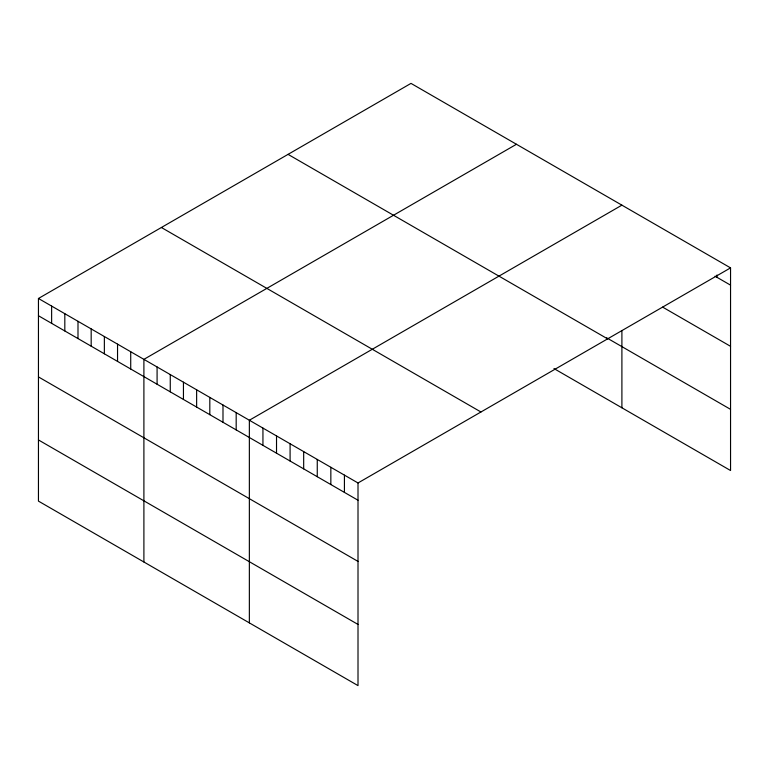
<?xml version="1.0" encoding="UTF-8"?>
<svg xmlns="http://www.w3.org/2000/svg" width="769" height="769" viewBox="0 0 769 769"><rect width="100%" height="100%" fill="white"/><g stroke="black" fill="none" stroke-linecap="round" stroke-linejoin="round"><path stroke-width="1.15" d="M38.45 298.478L358.008 482.97L358.008 685.612L38.45 501.119L38.45 298.478L410.992 83.388L730.55 267.881L730.55 470.522L553.968 368.572M516.451 144.274L143.899 359.363L143.899 561.995M621.9 205.16L249.358 420.239L249.358 622.88M358.008 482.97L730.55 267.881M715.026 276.186L730.55 285.145M662.647 307.119L730.55 346.319M606.693 337.841L730.55 409.348M288.058 154.367L607.606 338.86M161.394 227.499L480.942 411.992M38.45 315.742L358.008 500.235M38.45 376.916L358.008 561.408M38.45 439.945L358.008 624.438M716.968 275.004L716.968 277.311M621.9 330.862L621.9 407.791M344.425 475.127L344.425 492.391M330.843 467.292L330.843 484.557M317.261 459.449L317.261 476.713M303.678 451.605L303.678 468.869M290.096 443.771L290.096 461.035M276.523 435.927L276.523 453.191M262.94 428.083L262.94 445.347M236.179 412.636L236.179 429.9M222.991 405.023L222.991 422.287M209.812 397.41L209.812 414.674M196.633 389.806L196.633 407.07M183.445 382.193L183.445 399.457M170.266 374.58L170.266 391.844M157.087 366.967L157.087 384.231M130.72 351.75L130.72 369.014M117.542 344.137L117.542 361.401M104.363 336.534L104.363 353.798M91.175 328.921L91.175 346.185M77.996 321.307L77.996 338.571M64.817 313.694L64.817 330.958M51.629 306.091L51.629 323.355"/></g></svg>
